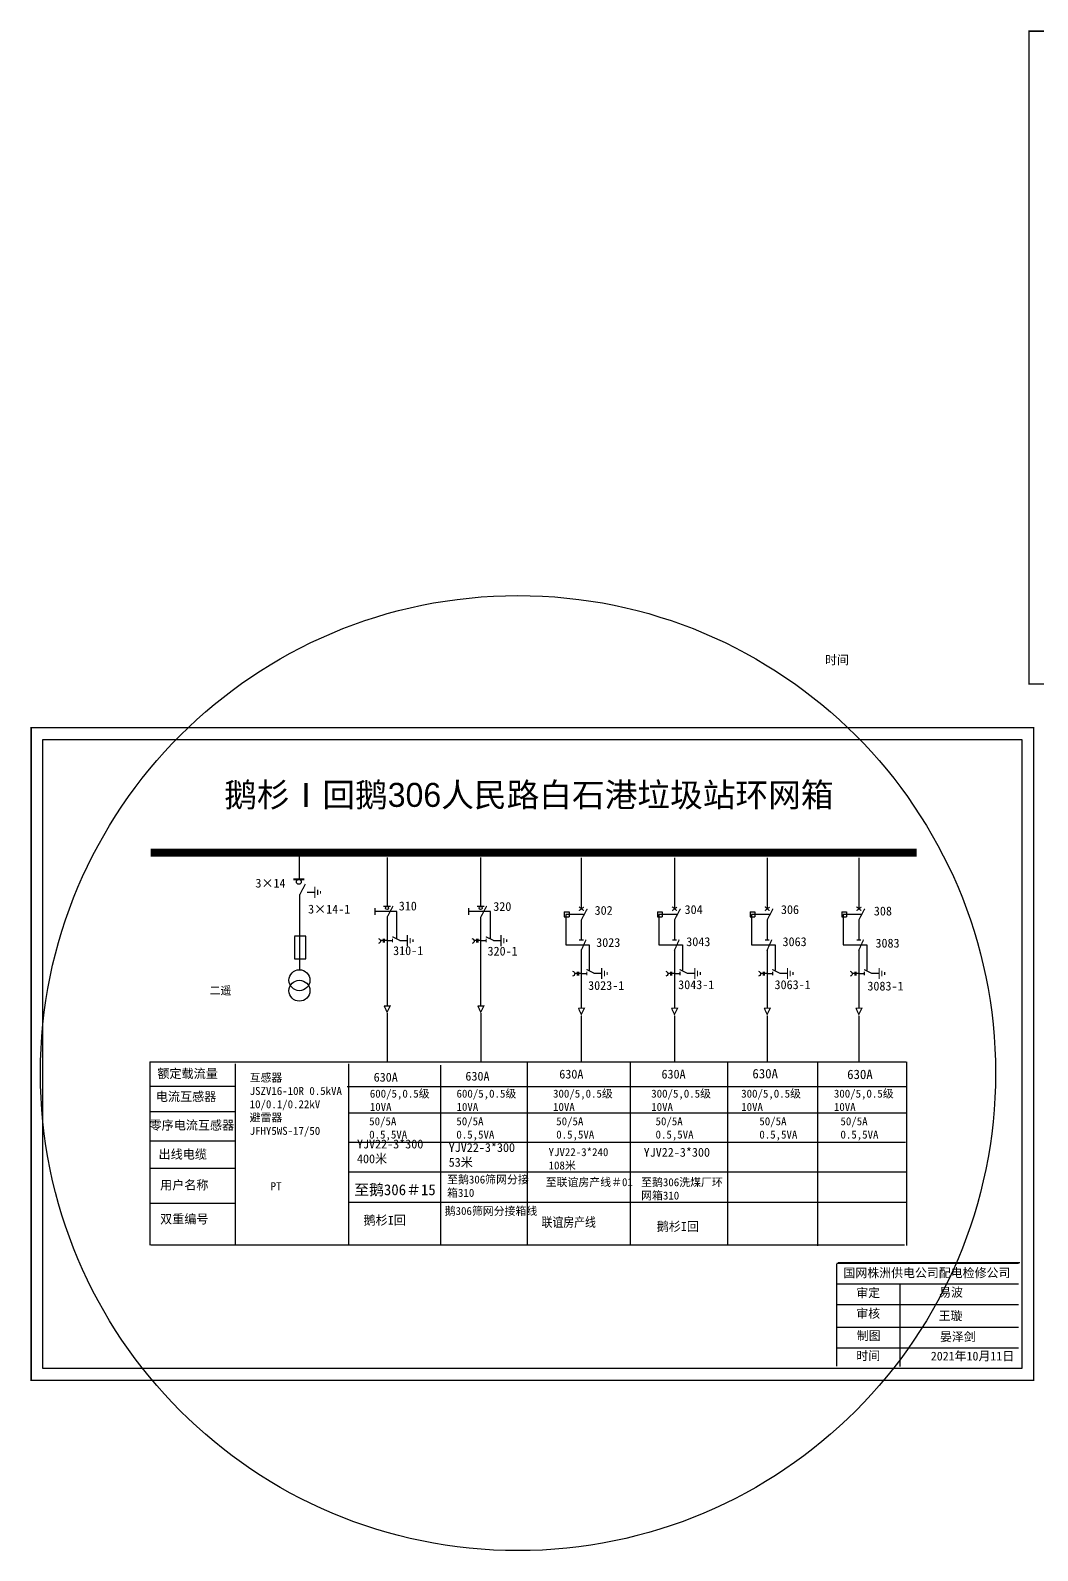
# Model space of a CAD drawing. Extents: x 28 to 282, y -240 to -48.
# Drawn here: x 28.4 to 154.4, y -237.9 to -47.6 of the extents above; entities that cross this region are included whole.
import ezdxf

# ---------------------------------------------------------------- set-up
doc = ezdxf.new("R2010")
doc.units = 0
doc.header["$LTSCALE"] = 0.774411
doc.linetypes.add('ACAD_ISO02W100', pattern=[15, 12, -3])
doc.linetypes.add('CENTER', pattern=[50.8, 31.75, -6.35, 6.35, -6.35])
doc.layers.get('0').update_dxf_attribs({"linetype": 'CONTINUOUS'})
doc.layers.add('2', color=7, linetype='CONTINUOUS')
doc.styles.add('hztxt_txtstyle_0.00_0_0', font='', dxfattribs={"bigfont": 'hztxt.shx'})
doc.styles.add('hztxt_txtstyle_2.70_0_0', font='simkai.ttf', dxfattribs={"height": 2.7})
doc.styles.add('KaiTi_txtstyle_1.11_0_0', font='simkai.ttf', dxfattribs={"height": 1.109414})
doc.styles.add('字体', font='simkai_0.ttf', dxfattribs={"height": 2.5})
doc.styles.get('hztxt_txtstyle_0.00_0_0').set_extended_font_data('hztxt')

# ---------------------------------------------------------------- blocks, each defined once
blk = doc.blocks.new('JD')
for points in [[(-2, 0.2), (-2, -0.2), (2, 0.2), (2, -0.2)], [(1, -1.2), (1, -0.8), (-1, -1.2), (-1, -0.8)], [(-0.5, -1.8), (-0.5, -2.2), (0.5, -1.8), (0.5, -2.2)]]:
    blk.add_trace(points)

msp = doc.modelspace()

# ---------------------------------------------------------------- linework, layer by layer
at = {"color": 0}
for p, q in [((62.01, -150.52), (62.01, -153.81)), ((72.99, -151.12), (72.99, -157.23)), ((84.71, -151.12), (84.71, -157.23)), ((97.3, -151.16), (97.3, -157.57)), ((108.96, -151.16), (108.96, -157.57)), ((120.56, -151.16), (120.56, -157.57)), ((132.03, -151.16), (132.03, -157.57)), ((62.02, -155.84), (62.02, -165.17)), ((63.01, -155.47), (63.95, -155.47)), ((72.99, -158.6), (72.99, -169.7)), ((84.71, -158.6), (84.71, -169.7)), ((95.17, -157.92), (95.77, -157.92)), ((95.17, -157.92), (95.17, -158.58)), ((95.17, -158.58), (95.77, -158.58)), ((95.77, -157.92), (95.77, -158.58)), ((97.3, -158.94), (97.3, -161.41)), ((106.83, -157.92), (107.43, -157.92)), ((106.83, -157.92), (106.83, -158.58)), ((106.83, -158.58), (107.43, -158.58)), ((107.43, -157.92), (107.43, -158.58)), ((108.96, -158.94), (108.96, -161.41)), ((118.42, -157.92), (119.02, -157.92)), ((118.42, -157.92), (118.42, -158.58)), ((118.42, -158.58), (119.02, -158.58)), ((119.02, -157.92), (119.02, -158.58)), ((120.56, -158.94), (120.56, -161.41)), ((129.9, -157.92), (130.5, -157.92)), ((129.9, -157.92), (129.9, -158.58)), ((129.9, -158.58), (130.5, -158.58)), ((130.5, -157.92), (130.5, -158.58)), ((132.03, -158.94), (132.03, -161.41)), ((72.99, -161.54), (73.68, -161.54)), ((74.59, -161.53), (75.53, -161.53)), ((84.71, -161.54), (85.4, -161.54)), ((86.31, -161.53), (87.25, -161.53)), ((97.3, -162.65), (97.3, -169.96)), ((108.96, -162.65), (108.96, -169.96)), ((120.56, -162.65), (120.56, -169.96)), ((132.03, -162.65), (132.03, -169.96)), ((97.3, -165.65), (97.99, -165.65)), ((98.89, -165.63), (99.83, -165.63)), ((108.96, -165.65), (109.65, -165.65)), ((110.55, -165.63), (111.49, -165.63)), ((120.56, -165.65), (121.25, -165.65)), ((122.15, -165.63), (123.09, -165.63)), ((132.03, -165.65), (132.72, -165.65)), ((133.63, -165.63), (134.57, -165.63)), ((54.07, -179.8), (43.36, -179.8)), ((54.03, -182.95), (43.32, -182.95)), ((54.03, -186.66), (43.32, -186.66)), ((53.99, -190.05), (43.28, -190.05)), ((54.03, -194.46), (43.32, -194.46))]:
    msp.add_line(p, q, dxfattribs=at)
at = {"color": 0, "linetype": 'ACAD_ISO02W100'}
for p, q in [((97.6, -158.27), (95.36, -158.27)), ((95.36, -158.27), (95.36, -162.08)), ((109.26, -158.27), (107.02, -158.27)), ((107.02, -158.27), (107.02, -162.08)), ((120.85, -158.27), (118.62, -158.27)), ((118.62, -158.27), (118.62, -162.08)), ((132.33, -158.27), (130.09, -158.27)), ((130.09, -158.27), (130.09, -162.08)), ((95.36, -162.08), (98.31, -162.08)), ((98.31, -162.08), (98.31, -165.22)), ((107.02, -162.08), (109.97, -162.08)), ((109.97, -162.08), (109.97, -165.22)), ((118.62, -162.08), (121.57, -162.08)), ((121.57, -162.08), (121.57, -165.22)), ((130.09, -162.08), (133.05, -162.08)), ((133.05, -162.08), (133.05, -165.22))]:
    msp.add_line(p, q, dxfattribs=at)
at = {"color": 0, "linetype": 'CENTER'}
for p, q in [((73, -170.6), (73, -176.73)), ((84.72, -170.6), (84.72, -176.73)), ((97.3, -170.94), (97.3, -176.7)), ((108.96, -170.94), (108.96, -176.7)), ((120.56, -170.94), (120.56, -176.7)), ((132.04, -170.94), (132.04, -176.7))]:
    msp.add_line(p, q, dxfattribs=at)
at = {"color": 0, "linetype": 'Continuous'}
for p, q in [((43.3, -176.72), (137.96, -176.72)), ((43.34, -199.66), (43.34, -176.72)), ((90.52, -176.76), (90.52, -199.66)), ((103.42, -176.76), (103.42, -199.66)), ((115.62, -176.78), (115.62, -199.67)), ((126.88, -176.85), (126.88, -199.75)), ((138.02, -176.73), (138.02, -199.68)), ((53.97, -176.97), (53.97, -199.66)), ((68.18, -176.97), (68.18, -199.66)), ((79.7, -177.12), (79.7, -199.64)), ((68.01, -179.78), (137.99, -179.78)), ((68.18, -183.08), (138.02, -183.08)), ((68.18, -186.76), (137.9, -186.76)), ((68.18, -190.49), (138.09, -190.49)), ((68.18, -194.28), (137.99, -194.28)), ((137.75, -199.66), (43.42, -199.66))]:
    msp.add_line(p, q, dxfattribs=at)
at = {"color": 7, "linetype": 'Continuous'}
for p, q in [((129.27, -201.91), (152.03, -201.91)), ((129.27, -204.51), (152.03, -204.51)), ((137.17, -204.44), (137.17, -214.85)), ((129.27, -207.1), (152.03, -207.1)), ((129.27, -209.93), (152.03, -209.93)), ((129.27, -212.52), (152.03, -212.52))]:
    msp.add_line(p, q, dxfattribs=at)
at = {"color": 0, "linetype": 'Continuous', "const_width": 0.182}
for points in [[(153.33, -47.71), (278.81, -47.71), (278.81, -129.41), (153.33, -129.41)], [(28.45, -134.88), (153.93, -134.88), (153.93, -216.58), (28.45, -216.58)]]:
    msp.add_lwpolyline(points, close=True, dxfattribs=at)
at = {"color": 0, "linetype": 'Continuous'}
msp.add_lwpolyline([(29.93, -136.35), (152.46, -136.35), (152.46, -215.1), (29.93, -215.1)], close=True, dxfattribs=at)
at = {"color": 0}
for points, const_width in [([(43.42, -150.52), (139.26, -150.52)], 0.998), ([(61.26, -153.86), (62.66, -153.86)], 0.238), ([(62.02, -155.88), (62.77, -154.46)], 0.15), ([(72.55, -157.25), (73.43, -157.25)], 0.15), ([(72.99, -158.63), (73.74, -157.21)], 0.15), ([(84.27, -157.25), (85.15, -157.25)], 0.15), ([(84.71, -158.63), (85.46, -157.21)], 0.15), ([(97.01, -157.8), (97.62, -157.34)], 0.15), ([(97.02, -157.3), (97.61, -157.79)], 0.15), ([(97.3, -158.97), (98.05, -157.55)], 0.15), ([(108.68, -157.3), (109.26, -157.79)], 0.15), ([(108.67, -157.8), (109.28, -157.34)], 0.15), ([(108.96, -158.97), (109.71, -157.55)], 0.15), ([(120.28, -157.3), (120.86, -157.79)], 0.15), ([(120.27, -157.8), (120.88, -157.34)], 0.15), ([(120.56, -158.97), (121.3, -157.55)], 0.15), ([(131.75, -157.8), (132.36, -157.34)], 0.15), ([(131.75, -157.3), (132.34, -157.79)], 0.15), ([(132.03, -158.97), (132.78, -157.55)], 0.15), ([(73.65, -161.05), (74.64, -161.54)], 0.15), ([(73.68, -161.31), (73.68, -161.77)], 0.15), ([(85.36, -161.05), (86.36, -161.54)], 0.15), ([(85.4, -161.31), (85.4, -161.77)], 0.15), ([(97.03, -161.45), (97.59, -161.45)], 0.15), ([(97.27, -162.83), (97.9, -161.42)], 0.15), ([(108.69, -161.45), (109.24, -161.45)], 0.15), ([(108.93, -162.83), (109.56, -161.42)], 0.15), ([(120.29, -161.45), (120.84, -161.45)], 0.15), ([(120.52, -162.83), (121.15, -161.42)], 0.15), ([(131.76, -161.45), (132.32, -161.45)], 0.15), ([(132, -162.83), (132.63, -161.42)], 0.15), ([(97.95, -165.15), (98.95, -165.65)], 0.15), ([(97.99, -165.42), (97.99, -165.88)], 0.15), ([(109.61, -165.15), (110.61, -165.65)], 0.15), ([(109.65, -165.42), (109.65, -165.88)], 0.15), ([(121.21, -165.15), (122.21, -165.65)], 0.15), ([(121.25, -165.42), (121.25, -165.88)], 0.15), ([(132.69, -165.15), (133.68, -165.65)], 0.15), ([(132.72, -165.42), (132.72, -165.88)], 0.15), ([(72.62, -169.72), (73.39, -169.72), (73, -170.49), (72.63, -169.71)], 0.15), ([(84.34, -169.72), (85.11, -169.72), (84.72, -170.49), (84.35, -169.71)], 0.15), ([(96.93, -170), (97.69, -170), (97.3, -170.77), (96.94, -169.99)], 0.15), ([(108.59, -170), (109.35, -170), (108.96, -170.77), (108.6, -169.99)], 0.15), ([(120.19, -170), (120.95, -170), (120.56, -170.77), (120.2, -169.99)], 0.15), ([(131.66, -170), (132.43, -170), (132.04, -170.77), (131.67, -169.99)], 0.15)]:
    msp.add_lwpolyline(points, dxfattribs=dict(at, const_width=const_width))
for points in [[(71.48, -157.48), (71.48, -158.31)], [(83.2, -157.48), (83.2, -158.31)], [(61.43, -161.01), (61.43, -163.81), (62.82, -163.81), (62.82, -160.98), (61.43, -160.98)], [(72.49, -161.54), (72.17, -161.54)], [(72.49, -161.33), (72.49, -161.78)], [(72.63, -161.33), (72.63, -161.78)], [(72.99, -161.54), (72.63, -161.54)], [(84.21, -161.54), (83.89, -161.54)], [(84.21, -161.33), (84.21, -161.78)], [(84.35, -161.33), (84.35, -161.78)], [(84.71, -161.54), (84.35, -161.54)], [(96.8, -165.43), (96.8, -165.89)], [(96.94, -165.43), (96.94, -165.89)], [(108.45, -165.43), (108.45, -165.89)], [(108.59, -165.43), (108.59, -165.89)], [(120.05, -165.43), (120.05, -165.89)], [(120.19, -165.43), (120.19, -165.89)], [(131.53, -165.43), (131.53, -165.89)], [(131.67, -165.43), (131.67, -165.89)], [(96.8, -165.64), (96.48, -165.64)], [(97.3, -165.64), (96.94, -165.64)], [(108.45, -165.64), (108.14, -165.64)], [(108.96, -165.64), (108.59, -165.64)], [(120.05, -165.64), (119.74, -165.64)], [(120.55, -165.64), (120.19, -165.64)], [(131.53, -165.64), (131.21, -165.64)], [(132.03, -165.64), (131.67, -165.64)]]:
    msp.add_lwpolyline(points, dxfattribs=at)
at = {"color": 0, "linetype": 'ACAD_ISO02W100'}
for points in [[(74.22, -161.31), (74.22, -157.9), (71.48, -157.9)], [(85.94, -161.31), (85.94, -157.9), (83.2, -157.9)]]:
    msp.add_lwpolyline(points, dxfattribs=at)
at = {"color": 0}
for points in [[(71.91, -161.28, -0.877934), (71.92, -161.89)], [(83.62, -161.28, -0.877934), (83.64, -161.89)], [(96.21, -165.38, -0.877934), (96.22, -165.99)], [(107.87, -165.38, -0.877934), (107.88, -165.99)], [(119.47, -165.38, -0.877934), (119.48, -165.99)], [(130.94, -165.38, -0.877934), (130.96, -165.99)]]:
    msp.add_lwpolyline(points, format="xyb", dxfattribs=at)
at = {"color": 7, "linetype": 'Continuous', "const_width": 0.182}
for points in [[(129.27, -201.97), (129.26, -214.81)], [(129.45, -201.85), (152.2, -201.85)]]:
    msp.add_lwpolyline(points, dxfattribs=at)
at = {"color": 1, "linetype": 'Continuous'}
msp.add_circle((89.38, -178.12), 59.77, dxfattribs=at)
at = {"color": 0}
for centre, radius in [((61.96, -154.19), 0.305), ((72.99, -157.46), 0.192), ((84.71, -157.46), 0.192)]:
    msp.add_circle(centre, radius, dxfattribs=at)
at = {"layer": '2', "color": 0}
for centre in [(62.03, -166.5), (62.03, -167.81)]:
    msp.add_circle(centre, 1.31, dxfattribs=at)

# ---------------------------------------------------------------- block references
at = {"color": 0, "xscale": 0.3494655254594363, "yscale": 0.3494655254594363, "zscale": 0.3494655254595134, "rotation": 90}
for p in [(63.96, -155.5), (75.54, -161.55), (87.26, -161.55), (99.85, -165.66), (111.51, -165.66), (123.1, -165.66), (134.58, -165.66)]:
    msp.add_blockref('JD', p, dxfattribs=at)

# ---------------------------------------------------------------- texts
at = {"color": 0, "linetype": 'Continuous', "style": 'hztxt_txtstyle_2.70_0_0'}
for s, p in [('3×14', (56.52, -154.9)), ('3×14-1', (63.11, -158.15)), ('310', (74.46, -157.76)), ('320', (86.29, -157.82)), ('302', (98.97, -158.31)), ('304', (110.23, -158.21)), ('306', (122.29, -158.21)), ('308', (133.92, -158.39)), ('3023', (99.17, -162.33)), ('3043', (110.44, -162.23)), ('3063', (122.49, -162.23)), ('3083', (134.12, -162.41)), ('310-1', (73.75, -163.35)), ('320-1', (85.57, -163.41)), ('3023-1', (98.16, -167.71)), ('3043-1', (109.43, -167.61)), ('3063-1', (121.49, -167.61)), ('3083-1', (133.11, -167.78))]:
    msp.add_text(s, height=1.109, dxfattribs=at).set_placement(p)
at = {"color": 0, "linetype": 'Continuous', "attachment_point": 1}
for s, insert, char_height, width, style in [('\\f\uffbfﾬￌﾣﾤ_GB2312|b0|i0|c134|p49;时间', (127.81, -125.87), 1.0944, 8.5588, '字体'), ('{\\fSimSun|b0|i0|c134|p2;\\C7;鹅杉Ⅰ回鹅\\fhztxt|b0|i0|c134|p0;306\\fSimSun|b0|i0|c134|p2;人民路白石港垃圾站环网箱}', (52.62, -141.8), 3, 82.866, '字体'), ('{\\fSimSun|b0|i0|c134|p2;二遥}', (50.78, -167.29), 1.0024, 7.7986, 'hztxt_txtstyle_0.00_0_0'), ('{\\fSimSun|b0|i0|c134|p2;额定载流量}', (44.25, -177.63), 1.1094, 17.8852, 'hztxt_txtstyle_2.70_0_0'), ('\\A1;{\\fSimSun|b0|i0|c134|p2;互感器\\PJSZV16-10R 0.5kVA\\P10/0.1/0.22kV\\P避雷器\\PJFHY5WS-17/50}', (55.8, -178.19), 0.9985, 18.4113, 'hztxt_txtstyle_2.70_0_0'), ('{\\fSimSun|b0|i0|c134|p2;630A}', (71.32, -178.08), 1.1094, 17.8852, 'hztxt_txtstyle_2.70_0_0'), ('{\\fSimSun|b0|i0|c134|p2;630A}', (82.8, -177.95), 1.1094, 17.8852, 'hztxt_txtstyle_2.70_0_0'), ('{\\fSimSun|b0|i0|c134|p2;630A}', (94.55, -177.69), 1.1094, 17.8852, 'hztxt_txtstyle_2.70_0_0'), ('{\\fSimSun|b0|i0|c134|p2;630A}', (107.34, -177.69), 1.1094, 17.8852, 'hztxt_txtstyle_2.70_0_0'), ('{\\fSimSun|b0|i0|c134|p2;630A}', (118.72, -177.6), 1.1757, 9.454, 'hztxt_txtstyle_0.00_0_0'), ('{\\fSimSun|b0|i0|c134|p2;630A}', (130.58, -177.69), 1.1757, 9.454, 'hztxt_txtstyle_0.00_0_0'), ('{\\fSimSun|b0|i0|c134|p2;电流互感器}', (44.06, -180.51), 1.1094, 17.8852, 'hztxt_txtstyle_2.70_0_0'), ('\\A1;{\\fSimSun|b0|i0|c134|p2;600/5,0.5级\\P10VA}', (70.84, -180.19), 0.9985, 18.4113, 'hztxt_txtstyle_2.70_0_0'), ('\\A1;{\\fSimSun|b0|i0|c134|p2;600/5,0.5级\\P10VA}', (81.69, -180.19), 0.9985, 18.4113, 'hztxt_txtstyle_2.70_0_0'), ('\\A1;{\\fSimSun|b0|i0|c134|p2;300/5,0.5级\\P10VA}', (93.77, -180.19), 0.9985, 18.4113, 'hztxt_txtstyle_2.70_0_0'), ('\\A1;{\\fSimSun|b0|i0|c134|p2;300/5,0.5级\\P10VA}', (106.06, -180.19), 0.9985, 18.4113, 'hztxt_txtstyle_2.70_0_0'), ('\\A1;{\\fSimSun|b0|i0|c134|p2;300/5,0.5级\\P10VA}', (117.32, -180.19), 0.9985, 18.4113, 'hztxt_txtstyle_2.70_0_0'), ('\\A1;{\\fSimSun|b0|i0|c134|p2;300/5,0.5级\\P10VA}', (128.92, -180.19), 0.9985, 18.4113, 'hztxt_txtstyle_2.70_0_0'), ('{\\fSimSun|b0|i0|c134|p2;零序电流互感器}', (43.27, -184.09), 1.1094, 17.8852, 'hztxt_txtstyle_2.70_0_0'), ('{\\fSimSun|b0|i0|c134|p2;50/5A\\P0.5,5VA}', (70.76, -183.65), 0.9985, 17.8852, 'hztxt_txtstyle_2.70_0_0'), ('{\\fSimSun|b0|i0|c134|p2;50/5A\\P0.5,5VA}', (81.67, -183.65), 0.9985, 17.8852, 'hztxt_txtstyle_2.70_0_0'), ('{\\fSimSun|b0|i0|c134|p2;50/5A\\P0.5,5VA}', (94.17, -183.65), 0.9985, 17.8852, 'hztxt_txtstyle_2.70_0_0'), ('{\\fSimSun|b0|i0|c134|p2;50/5A\\P0.5,5VA}', (106.6, -183.65), 0.9985, 17.8852, 'hztxt_txtstyle_2.70_0_0'), ('{\\fSimSun|b0|i0|c134|p2;50/5A\\P0.5,5VA}', (119.59, -183.65), 0.9985, 17.8852, 'hztxt_txtstyle_2.70_0_0'), ('{\\fSimSun|b0|i0|c134|p2;50/5A\\P0.5,5VA}', (129.74, -183.65), 0.9985, 17.8852, 'hztxt_txtstyle_2.70_0_0'), ('{\\fSimSun|b0|i0|c134|p2;YJV22-3*300\\P400米}', (69.23, -186.44), 1.1094, 17.8852, 'hztxt_txtstyle_2.70_0_0'), ('{\\fSimSun|b0|i0|c134|p2;出线电缆}', (44.4, -187.73), 1.1094, 17.8852, 'hztxt_txtstyle_2.70_0_0'), ('{\\fSimSun|b0|i0|c134|p2;YJV22-3*300\\P53米}', (80.71, -186.88), 1.1094, 17.8852, 'hztxt_txtstyle_2.70_0_0'), ('{\\fSimSun|b0|i0|c134|p2;YJV22-3*240\\P108米}', (93.21, -187.51), 1, 17.8852, 'hztxt_txtstyle_2.70_0_0'), ('{\\fSimSun|b0|i0|c134|p2;用户名称}', (44.59, -191.58), 1.1094, 17.8852, 'hztxt_txtstyle_2.70_0_0'), ('{\\fSimSun|b0|i0|c134|p2;PT}', (58.42, -191.78), 1.0024, 7.7986, 'hztxt_txtstyle_0.00_0_0'), ('{\\fSimSun|b0|i0|c134|p2;双重编号}', (44.59, -195.84), 1.1094, 17.8852, 'hztxt_txtstyle_2.70_0_0'), ('{\\fSimSun|b0|i0|c134|p2;鹅杉I回}', (70.05, -195.99), 1.1094, 9.6036, 'hztxt_txtstyle_2.70_0_0'), ('{\\fSimSun|b0|i0|c134|p2;鹅杉I回}', (106.74, -196.77), 1.1094, 9.6036, 'hztxt_txtstyle_2.70_0_0')]:
    msp.add_mtext(s, dxfattribs=dict(at, insert=insert, char_height=char_height, width=width, style=style))
at = {"color": 7, "linetype": 'Continuous', "attachment_point": 1}
for s, insert, char_height, width, style in [('{\\fSimSun|b0|i0|c134|p2;YJV22-3*300}', (105.11, -187.48), 1.1094, 17.8852, 'KaiTi_txtstyle_1.11_0_0'), ('国网株洲供电公司配电检修公司', (130.11, -202.58), 1.0944, 29.9201, '字体'), ('\\f\uffbfﾬￌﾣﾤ_GB2312|b0|i0|c134|p49;审定', (131.72, -205.08), 1.0944, 8.5588, '字体'), ('{\\fSimHei|b0|i0|c134|p2;易波}', (142.09, -205.01), 1.0944, 8.5588, '字体'), ('\\f\uffbfﾬￌﾣﾤ_GB2312|b0|i0|c134|p49;审核', (131.72, -207.66), 1.0944, 8.5588, '字体'), ('王璇', (142.03, -207.95), 1.094, 8.5588, '字体'), ('\\f\uffbfﾬￌﾣﾤ_GB2312|b0|i0|c134|p49;制图', (131.78, -210.44), 1.0944, 8.5588, '字体'), ('{\\fSimSun|b0|i0|c134|p2;晏泽剑}', (142.19, -210.58), 1.0944, 8.5588, '字体'), ('\\f\uffbfﾬￌﾣﾤ_GB2312|b0|i0|c134|p49;时间', (131.72, -212.95), 1.0944, 8.5588, '字体'), ('2021{\\fSimHei|b0|i0|c134|p2;年}10{\\fSimHei|b0|i0|c134|p2;月11日}', (141.05, -212.99), 1.0944, 16.0081, '字体')]:
    msp.add_mtext(s, dxfattribs=dict(at, insert=insert, char_height=char_height, width=width, style=style))
at = {"linetype": 'Continuous', "width": 10.942, "attachment_point": 1, "style": 'hztxt_txtstyle_0.00_0_0'}
for s, insert, char_height in [('{\\fSimSun|b0|i0|c134|p2;至鹅306＃15}', (68.89, -192.04), 1.3602), ('{\\fSimSun|b0|i0|c134|p2;至鹅306筛网分接箱310}', (80.51, -190.94), 1), ('{\\fSimSun|b0|i0|c134|p2;至联谊房产线＃01}', (92.85, -191.27), 1), ('{\\fSimSun|b0|i0|c134|p2;至鹅306洗煤厂环网箱310}', (104.79, -191.28), 1), ('{\\fSimSun|b0|i0|c134|p2;鹅306筛网分接箱线}', (80.21, -194.88), 1), ('联谊房产线', (92.33, -196.14), 1.36)]:
    msp.add_mtext(s, dxfattribs=dict(at, insert=insert, char_height=char_height))

doc.saveas('drawing.dxf')
